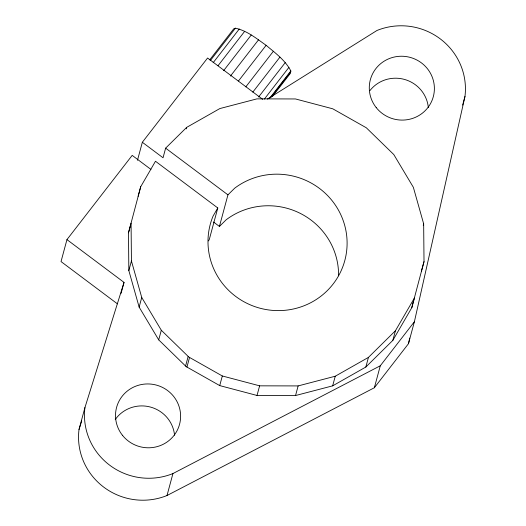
<?xml version="1.0" encoding="UTF-8"?>
<svg xmlns="http://www.w3.org/2000/svg" width="526" height="526" viewBox="0 0 526 526"><rect width="100%" height="100%" fill="white"/><g stroke="black" fill="none" stroke-linecap="round" stroke-linejoin="round"><path stroke-width="0.79" d="M272.304 96.659L290.372 73.331L290.825 70.944C285.302 60.24 275.144 52.902 266.123 45.302C256.596 38.628 247.062 30.639 235.418 28.194L233.774 28.792L209.683 59.898M150.942 169.431L132.19 155.374L66.953 239.613L124.031 282.39L84.929 407.591L79.005 429.551A63.699 62.285 15.1 0 0 167.012 495.518L374.361 387.741L408.472 343.702L409.734 338.087M408.472 343.702L414.396 321.734L464.971 96.449A63.699 62.285 15.1 0 0 376.964 30.482L267.425 99.066M392.83 340.375L395.427 330.749L414.383 298.071L411.786 307.697L392.83 340.375L365.84 367.03L332.656 385.847L295.54 395.539L257.023 395.46L219.723 385.597L186.191 366.635L158.707 339.862L139.14 307.105L128.837 270.588L128.489 232.808L140.712 186.717L155.479 161.258L217.79 207.967L209.269 239.554L208.474 240.915M411.786 307.697L424.015 261.6L423.66 223.82L413.357 187.309L393.79 154.545L366.306 127.772L332.774 108.81L295.48 98.954L256.958 98.868L219.842 108.566L186.658 127.384L165.637 148.148L163.04 157.774L142.342 142.263L207.579 58.024L262.684 99.329M66.953 239.613L61.029 261.573L117.449 303.864M137.477 160.305L142.342 142.263M138.114 196.336L140.712 186.717M128.489 232.808L131.079 223.188L131.434 260.968L141.737 297.479L161.304 330.243L188.788 357.016L222.32 375.978L259.62 385.834L298.137 385.92L335.253 376.221L368.437 357.404L395.427 330.749M121.065 293.37L124.031 282.39M128.837 270.588L131.434 260.968M186.263 128.863L186.658 127.384M139.14 307.105L141.737 297.479M158.707 339.862L161.304 330.243M213.543 222.031L219.421 226.443L227.942 194.85L234.701 188.176A69.662 68.117 15.1 0 1 343.695 222.025A69.662 68.117 15.1 0 1 275.144 310.544A69.662 68.117 15.1 0 1 213.043 216.147L217.79 207.967M185.573 366.037L188.17 356.411M186.947 367.063L189.544 357.443M167.012 495.518L172.942 473.558L380.291 365.78L414.396 321.734M219.723 385.597L222.32 375.978M257.023 395.46L259.62 385.834M295.54 395.539L298.137 385.92M332.656 385.847L335.253 376.221M365.84 367.03L368.437 357.404M374.361 387.741L380.291 365.78M423.266 225.306L423.66 223.82M462.643 105.075L464.971 96.449M421.418 271.225L424.015 261.6M79.005 429.551L81.694 420.945M210.328 60.602L235.418 28.194M213.161 62.719L239.258 29.015M218.053 65.691L244.656 31.336M223.635 70.655L251.237 35.005M230.454 76.066L258.562 39.772M238.515 80.945L266.123 45.302M245.8 86.869L273.408 51.226M252.815 92.135L279.917 57.137M258.614 96.988L285.217 62.633M264.348 99.105L288.938 67.348M269.746 98.165L290.825 70.944M270.726 97.672L290.799 71.746M219.421 226.443L226.18 219.769A69.662 68.117 15.1 0 1 299.971 213.227A69.662 68.117 15.1 0 1 338.573 275.769M165.637 148.148L227.942 194.85M115.233 419.557A32.605 31.882 15.1 0 1 150.278 407.012A32.605 31.882 15.1 0 1 174.553 435.239M369.903 90.636A32.605 31.882 15.1 0 1 404.79 79.511A32.605 31.882 15.1 0 1 428.328 107.534M172.942 473.558A63.699 62.285 15.1 0 1 84.929 407.591M376.189 107.547A32.605 31.882 15.1 0 0 432.024 100.453A32.605 31.882 15.1 0 0 397.294 56.499A32.605 31.882 15.1 0 0 376.189 107.547M122.42 435.252A32.605 31.882 15.1 0 0 178.255 428.151A32.605 31.882 15.1 0 0 143.526 384.204A32.605 31.882 15.1 0 0 122.42 435.252"/></g></svg>
